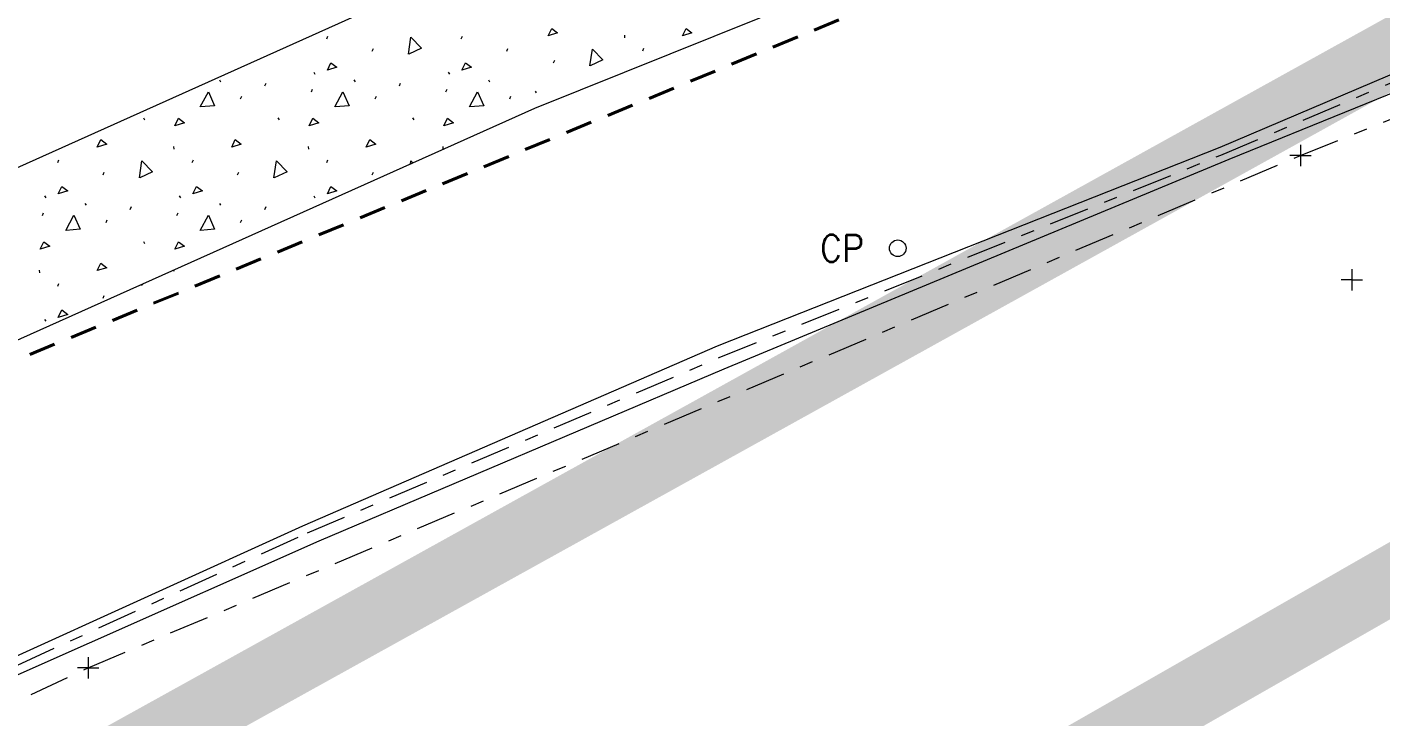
# Model space of a CAD drawing. Header units: metres. Extents: x -703672 to 3951284, y -4124475 to 4104628.
# Drawn here: x 327476.1 to 327516.36, y 4104354.27 to 4104374.79 of the extents above; entities that cross this region are included whole.
import ezdxf
from ezdxf.enums import TextEntityAlignment as Align

# ---------------------------------------------------------------- set-up
doc = ezdxf.new("R2010")
doc.units = ezdxf.units.M
doc.header["$MEASUREMENT"] = 0
doc.linetypes.add('DGN Style 2', pattern=[1.3283826688107345, 0.7970296012864407, -0.5313530675242938])
doc.linetypes.add('DGN Style 7', pattern=[2.6567653376214695, 1.195544401929661, -0.5313530675242938, 0.3985148006432204, -0.5313530675242938])
for name, color, linetype, lineweight in [('C-ANNO-TEXT', 7, 'Continuous', 25), ('C-PROP-BASE', 2, 'CONLMT', 0), ('C-PROP-CONS(Alpha)', 7, 'DGN Style 2', 40), ('V-ANNO-PATT', 9, 'Continuous', 0), ('V-DTCH-CNTR', 252, 'DGN Style 7', 0), ('V-DTCH-TOP~', 252, 'Continuous', 0), ('V-POWR-POLE', 7, 'Continuous', 0), ('V-SITE-WALK', 7, 'Continuous', 0)]:
    doc.layers.add(name, color=color, linetype=linetype, lineweight=lineweight)
doc.styles.add('Style-STANDARD', font='STANDARD.shx')
doc.linetypes.add('CONLMT', pattern='A,0.10417,-0.00902625,[2,dgnlstyle-tsaec.shx,S=4.133597883597883e-05,R=0,X=0,Y=0],-0.00902625', length=0.1222225)

# ---------------------------------------------------------------- blocks, each defined once
blk = doc.blocks.new('POLE1_1')
at = {"layer": 'V-POWR-POLE', "linetype": 'ByBlock'}
blk.add_circle((6.589354597963393e-05, 6.589386612176895e-05), 0.16473379, dxfattribs=at)
blk = doc.blocks.new('NULL_70')
at = {"layer": 'V-POWR-POLE', "linetype": 'ByBlock', "xscale": 1.5, "yscale": 1.5, "zscale": 0.5}
blk.add_blockref('POLE1_1', (0, 0), dxfattribs=at)
blk = doc.blocks.new('NULL_69')
at = {"layer": 'V-POWR-POLE', "linetype": 'ByBlock'}
blk.add_blockref('NULL_70', (0, 0), dxfattribs=at)
at = {"layer": 'V-POWR-POLE', "linetype": 'ByBlock', "style": 'Style-STANDARD'}
blk.add_text('CP', height=0.8, dxfattribs=at).set_placement((-1, 0), align=Align.MIDDLE_RIGHT)
blk = doc.blocks.new('POLE1_3')
at = {"layer": 'V-POWR-POLE', "linetype": 'ByBlock'}
blk.add_circle((6.589357508346438e-05, 6.589386612176895e-05), 0.16473379, dxfattribs=at)
blk = doc.blocks.new('NULL_1848')
at = {"layer": 'V-POWR-POLE', "linetype": 'ByBlock', "xscale": 1.5, "yscale": 1.5, "zscale": 0.5}
blk.add_blockref('POLE1_3', (0, 0), dxfattribs=at)

msp = doc.modelspace()

# ---------------------------------------------------------------- linework, layer by layer
at = {"layer": 'C-ANNO-TEXT', "color": 1, "lineweight": -2, "ltscale": 0.6, "const_width": 2}
for points in [[(327467.2386248326, 4103797.2247401), (327156.8648356255, 4103761.373978369), (326979.0661552008, 4103502.615700151), (326871.4499485465, 4103518.203972804), (326865.2079128604, 4103607.054358139), (326922.9155558757, 4103790.989934454), (327072.6458671009, 4104048.19014053), (327277.7320847269, 4104241.620140299), (327549.8820684357, 4104392.415849384)], [(327554.8350382773, 4104380.16774108), (327275.3480059607, 4104220.406195212), (327093.3818080015, 4104047.583524398), (327001.8950954843, 4103885.810832099), (326940.431142319, 4103781.08774414), (326891.8948100628, 4103650.048591174), (326879.9189725379, 4103599.019840731), (326881.1756962286, 4103522.160821603), (327011.0294437818, 4103497.589092612), (327253.4385069069, 4103456.857713948), (327544.716564442, 4103334.973178718), (327826.9203376779, 4103396.417603671), (327953.6137947738, 4102865.62848762), (328093.7569675464, 4102751.786021037), (328281.8958965763, 4102788.880219985)]]:
    msp.add_lwpolyline(points, dxfattribs=at)
at = {"layer": 'C-PROP-BASE', "linetype": 'ByBlock'}
for p, q in [((327513.968934731, 4104371.291529525), (327513.968934731, 4104370.656529525)), ((327513.968934731, 4104370.973712024), (327513.651434731, 4104370.973712024)), ((327513.968934731, 4104370.973712024), (327514.2867522311, 4104370.973712024)), ((327515.4917538001, 4104367.592550484), (327515.4917538001, 4104366.957550483)), ((327515.4917538001, 4104367.274732983), (327515.1742538001, 4104367.274732983)), ((327515.4917538001, 4104367.274732983), (327515.8095713001, 4104367.274732983)), ((327477.924934731, 4104356.053529525), (327477.924934731, 4104355.418529524)), ((327477.924934731, 4104355.735712024), (327477.607434731, 4104355.735712024)), ((327477.924934731, 4104355.735712024), (327478.2427522311, 4104355.735712024))]:
    msp.add_line(p, q, dxfattribs=at)
at = {"layer": 'C-PROP-BASE', "color": 251, "linetype": 'DGN Style 7'}
msp.add_lwpolyline([(327263.0649347309, 4104223.844712024), (327317.2629347312, 4104265.886712024), (327324.1439347306, 4104267.327712024), (327346.295934731, 4104283.187712024), (327359.1729347316, 4104291.346712023), (327404.228934731, 4104316.905712025), (327431.098934731, 4104331.651712024), (327456.9859347312, 4104345.905712024), (327477.924934731, 4104355.735712023), (327513.9689347306, 4104370.973712026), (327551.2589347312, 4104385.915712024), (327568.9209347306, 4104392.436712024), (327579.5709347305, 4104394.402712024), (327583.3059347307, 4104395.516712025), (327593.9229347308, 4104399.284712024), (327608.7339347306, 4104403.544712024), (327619.4377330072, 4104406.975873606), (327628.1663090148, 4104409.771393605), (327629.4114930161, 4104410.721665605), (327667.2257650528, 4104420.453761615), (327720.4737645751, 4104433.986945492)], dxfattribs=at)
at = {"layer": 'C-PROP-CONS(Alpha)', "color": 9, "transparency": 33554661, "flags": 128}
msp.add_lwpolyline([(328051.3527000129, 4102748.37939936), (328033.3155557459, 4102763.759859016), (328008.635876491, 4102785.194791595), (328001.0587122234, 4102791.754994317), (327978.7635198684, 4102811.492673358), (327966.1439298082, 4102822.81362133), (327961.8799502737, 4102829.347595384), (327957.057644274, 4102838.760785415), (327950.9142166439, 4102852.447486374), (327944.9108842695, 4102882.46314165), (327922.9503158275, 4102979.617200589), (327922.1960612735, 4102984.074704956), (327896.895254712, 4103096.805002357), (327873.602682129, 4103197.996084934), (327970.2778919048, 4103222.03458913), (327945.2853782952, 4103305.343080384), (327930.2819876203, 4103330.564998057), (327883.5789010234, 4103409.045375251), (327883.5789010235, 4103409.045375251), (327870.9613363898, 4103413.475533437), (327831.8293273544, 4103476.306306486), (327799.6734495071, 4103521.613691107), (327806.6592676204, 4103526.955593927), (327784.9216440988, 4103571.617824119), (327626.2738909589, 4103555.289453546), (327612.5795421994, 4103537.316554541), (327610.912267143, 4103605.482858766), (327464.3899750119, 4103600.408329677), (327376.9287606052, 4103410.137822579), (327521.4700117525, 4103346.727226583), (327528.8281654069, 4103347.647212733), (327568.3287292437, 4103211.27215154), (327234.5934998402, 4103358.397358307), (327245.9429127203, 4103450.162797557), (327247.4057606828, 4103462.282137395), (327240.1466832621, 4103465.304146356), (327209.4846702361, 4103470.912804143), (327163.5775247305, 4103479.173001934), (327097.1773292364, 4103490.791457197), (327094.8037589096, 4103490.336329404), (327087.5669605479, 4103491.465917642), (327077.449539086, 4103494.95888159), (327074.0302851388, 4103496.139353393), (327072.3445527111, 4103496.70369043), (327040.4265800085, 4103507.290822693), (327024.6254833043, 4103509.746641063), (327005.0554566061, 4103511.621346213), (326997.3663593705, 4103513.401218432), (326987.1858611336, 4103509.176851866), (326924.9401869376, 4103516.679666858), (326868.1898380349, 4103514.452095245, -0.4874798272826256), (326842.7291952347, 4103544.504835935), (326855.8128268328, 4103607.653487044), (326872.3549334486, 4103674.829124694), (326885.7849688843, 4103716.963841686), (326897.1820855098, 4103756.392376348), (326911.8079730987, 4103792.562866542), (326942.7784593481, 4103859.495280759), (326985.0309523789, 4103937.170100313), (327038.3759761521, 4104017.339902852), (327049.9699591843, 4104031.93014326), (327093.2772874826, 4104085.216318096), (327121.0561478767, 4104115.05712215), (327147.4927338528, 4104141.109056442), (327201.0579048989, 4104189.950156559), (327247.8236230445, 4104227.241544621), (327274.2756034104, 4104246.458416275), (327310.9052788371, 4104272.189052842), (327338.7507480193, 4104290.682435896), (327394.3822770293, 4104323.718145463), (327454.7797406209, 4104356.193582261), (327554.8217139727, 4104397.588329164), (327560.1573850386, 4104391.696800068), (327629.8959608893, 4104414.015198105), (327759.0313031515, 4104448.398455133), (327757.2739255879, 4104455.165774307), (328107.0540342975, 4104542.510103815), (328119.3380608568, 4104542.510103815), (328124.6483431717, 4104536.17317302), (328129.4254646109, 4104518.549251009), (328131.921990407, 4104503.029638088), (328135.078302787, 4104500.213224401), (328154.085317786, 4104500.667789092), (328149.8985258908, 4104547.783738694), (328149.7745655841, 4104555.824714896), (328168.0966631506, 4104560.116307975), (328180.1971601305, 4104561.571233069), (328186.8764764442, 4104562.389659171), (328203.8937110046, 4104564.517264253), (328194.5649608789, 4104557.623580912), (328191.4437345657, 4104556.202444898), (328187.3603782359, 4104545.719257489), (328182.8253075863, 4104532.763466077), (328181.3393865761, 4104525.839460123), (328180.4385673145, 4104514.508980992), (328180.3416913476, 4104501.519693172), (328182.9952471908, 4104464.369911368), (328121.0450735461, 4104464.115166628), (328089.3117504606, 4104492.939601823), (327768.6929376793, 4104411.193379837), (327762.394272341, 4104435.44831491), (327630.6153729495, 4104402.081270727), (327568.961239384, 4104381.975780278), (327586.7809209799, 4104362.299684941), (327579.7950375145, 4104360.190021981), (327526.9949811692, 4104339.560635842), (327472.178603134, 4104315.449356015), (327377.0616109308, 4104262.394203749), (327337.8150383515, 4104235.453131521), (327331.8477650884, 4104234.203481648), (327216.3820695355, 4104145.337984444), (327178.5929724798, 4104112.042658567), (327136.6371358891, 4104068.619937841), (327133.1617217513, 4104062.073926368), (327081.9927725713, 4104002.304896605), (327197.9125123062, 4103949.973291562), (327165.5484697489, 4103878.060140899), (327236.1839484199, 4103839.517953459), (327385.373955234, 4103849.829860281), (327376.9496945368, 4103947.711745712), (327522.7087312953, 4103959.659207741), (327570.1209276664, 4103966.104005254), (327619.9429955619, 4103970.187781311), (327675.5802737248, 4103972.189662043), (327840.2462419602, 4103985.686872555), (327861.3262067086, 4103740.757760243), (327930.6420660896, 4103742.354851621), (327992.4427256854, 4103748.227855178), (328033.5029494578, 4103744.724846469), (328070.8848923553, 4103745.586155542), (328069.9830035489, 4103756.769478619), (328241.8330771768, 4103770.442215998), (328288.4642937218, 4103241.598537642), (328052.9743225681, 4103223.495877456), (328046.3409570817, 4103208.988679592), (328077.9633670195, 4102853.33535271), (328045.914018165, 4102815.224954779), (328124.4115326538, 4102748.37939936)], format="xyb", dxfattribs=at)
at = {"layer": 'V-ANNO-PATT', "linetype": 'Continuous'}
for p, q in [((327485.0154976771, 4104374.438073842, 11.91466388708208), (327485.0509977971, 4104374.518073777, 11.91470688660266)), ((327489.0154643994, 4104374.438073842, 11.93098016468869), (327489.0509645193, 4104374.518073777, 11.93102316420926)), ((327493.8620195657, 4104374.54398575, 12.75270614649634), (327493.8700238775, 4104374.465614411, 12.76873998754215)), ((327486.3651845583, 4104374.073974138, 11.92063275817927), (327486.4007846774, 4104374.153974073, 11.92067616560678)), ((327490.3651512805, 4104374.073974138, 11.93694903578588), (327490.4007513996, 4104374.153974073, 11.9369924432134)), ((327494.4096309456, 4104374.08170274, 12.87568409055918), (327494.4459563986, 4104374.160172167, 12.86214671542241)), ((327491.7595727996, 4104373.724568761, 12.79627348718401), (327491.7959980919, 4104373.803038188, 12.78274177849345)), ((327481.8221179097, 4104373.217774831, 11.90319073214125), (327481.8576173377, 4104373.164474874, 11.90340336831404)), ((327483.1733057663, 4104373.043974971, 11.90892354738708), (327483.2089058849, 4104373.123874906, 11.9089670820739)), ((327484.6258957569, 4104373.443774648, 11.91434002090263), (327484.6614951841, 4104373.390474691, 11.91455306498234)), ((327485.822084632, 4104373.217774831, 11.91950700974787), (327485.85758406, 4104373.164474874, 11.91971964592065)), ((327487.1732724886, 4104373.043974971, 11.9252398249937), (327487.2088726072, 4104373.123874906, 11.92528335968052)), ((327488.6258624792, 4104373.443774648, 11.93065629850924), (327488.6614619063, 4104373.390474691, 11.93086934258896)), ((327489.8220513542, 4104373.217774831, 11.93582328735448), (327489.8575507822, 4104373.164474874, 11.93603592352726)), ((327482.4540097276, 4104372.654275287, 11.90648540227407), (327482.4896098461, 4104372.734175222, 11.90652893696089)), ((327484.5585932785, 4104372.858475122, 11.91481034823806), (327484.5941933976, 4104372.938475057, 11.91485375566559)), ((327486.4539764498, 4104372.654275287, 11.92280167988068), (327486.4895765684, 4104372.734175222, 11.9228452145675)), ((327488.5585600007, 4104372.858475122, 11.93112662584468), (327488.5941601198, 4104372.938475057, 11.9311700332722)), ((327490.4539431721, 4104372.654275287, 11.93911795748729), (327490.4895432906, 4104372.734175222, 11.93916149217412)), ((327491.2079005439, 4104372.884749721, 12.93191180013224), (327491.2427555453, 4104372.832469465, 12.94428288549117)), ((327479.5641308198, 4104372.085975747, 11.89542051423473), (327479.5996302478, 4104372.032675791, 11.89563315040751)), ((327483.5640975421, 4104372.085975747, 11.91173679184134), (327483.5995969701, 4104372.032675791, 11.91194942801412)), ((327487.5640642644, 4104372.085975747, 11.92805306944796), (327487.5995636923, 4104372.032675791, 11.92826570562073)), ((327480.4618189292, 4104371.234076437, 11.90016641684716), (327480.4707184404, 4104371.154176502, 11.90030440074872)), ((327484.4617856515, 4104371.234076437, 11.91648269445378), (327484.4706851627, 4104371.154176502, 11.91662067835533)), ((327488.4617523737, 4104371.234076437, 11.93279897206039), (327488.4706518849, 4104371.154176502, 11.93293695596194)), ((327477.015545154, 4104370.762776819, 11.88670849306789), (327477.0510452739, 4104370.842776753, 11.88675149258847)), ((327481.0155118762, 4104370.762776819, 11.9030247706745), (327481.0510119962, 4104370.842776753, 11.90306777019508)), ((327485.0154785985, 4104370.762776819, 11.91934104828111), (327485.0509787184, 4104370.842776753, 11.91938404780169)), ((327478.3652320352, 4104370.398677113, 11.89267736416508), (327478.4008321543, 4104370.478677049, 11.89272077159259)), ((327482.3651987574, 4104370.398677113, 11.90899364177169), (327482.4007988765, 4104370.478677049, 11.90903704919921)), ((327486.3651654797, 4104370.398677113, 11.9253099193783), (327486.4007655988, 4104370.478677049, 11.92535332680582)), ((327476.6259432338, 4104369.768477624, 11.88638462688844), (327476.6615426609, 4104369.715177667, 11.88659767096816)), ((327477.8221321088, 4104369.542477807, 11.89155161573368), (327477.8576315368, 4104369.48917785, 11.89176425190646)), ((327479.1733199654, 4104369.368677948, 11.89728443097951), (327479.2089200841, 4104369.448577883, 11.89732796566633)), ((327480.625909956, 4104369.768477624, 11.90270090449505), (327480.6615093832, 4104369.715177667, 11.90291394857477)), ((327481.8220988311, 4104369.542477807, 11.9078678933403), (327481.8575982591, 4104369.48917785, 11.90808052951307)), ((327483.1732866877, 4104369.368677948, 11.91360070858612), (327483.2088868063, 4104369.448577883, 11.91364424327294)), ((327484.6258766783, 4104369.768477624, 11.91901718210166), (327484.6614761055, 4104369.715177667, 11.91923022618138)), ((327476.5586407554, 4104369.183178098, 11.88685495422388), (327476.5942408745, 4104369.263178033, 11.8868983616514)), ((327478.4540239267, 4104368.978978264, 11.89484628586649), (327478.4896240453, 4104369.058878199, 11.89488982055332)), ((327480.5586074776, 4104369.183178098, 11.90317123183049), (327480.5942075967, 4104369.263178033, 11.90321463925801)), ((327482.4539906489, 4104368.978978264, 11.91116256347311), (327482.4895907675, 4104369.058878199, 11.91120609815992)), ((327479.5641117412, 4104368.410678723, 11.90009767543376), (327479.5996111692, 4104368.357378767, 11.90031031160654)), ((327476.4618331284, 4104367.558779413, 11.88852730043959), (327476.4707326395, 4104367.478879478, 11.88866528434114)), ((327480.4617998506, 4104367.558779413, 11.9048435780462), (327480.4646235183, 4104367.533428485, 11.90488735805668)), ((327477.0155260753, 4104367.087479795, 11.89138565426693), (327477.0510261953, 4104367.16747973, 11.8914286537875)), ((327478.3652129565, 4104366.72338009, 11.89735452536411), (327478.4008130756, 4104366.803380025, 11.89739793279163)), ((327476.6259241551, 4104366.093180601, 11.89106178808748), (327476.6615235823, 4104366.039880643, 11.89127483216719))]:
    msp.add_line(p, q, dxfattribs=at)
at = {"layer": 'V-ANNO-PATT', "linetype": 'Continuous', "extrusion": (-0.05558034816409941, 0.1946748328954736, 0.9792918535018441), "flags": 128}
for points, elevation in [([(-1441697.83564023, -3776897.527189496), (-1441698.000018961, -3776897.71050857), (-1441698.133239566, -3776897.532924023), (-1441697.83564023, -3776897.527189496)], 780828.6942394488), ([(-1441701.675770147, -3776896.407635027), (-1441701.84014888, -3776896.590954098), (-1441701.973369484, -3776896.413369553), (-1441701.675770147, -3776896.407635027)], 780828.6942394485)]:
    msp.add_lwpolyline(points, dxfattribs=dict(at, elevation=elevation))
at = {"layer": 'V-ANNO-PATT', "linetype": 'Continuous', "extrusion": (-0.004079066098223507, 0.001272603625947137, 0.9999908708082179), "flags": 128}
for points, elevation in [([(327484.7697070713, 4104372.343439088), (327484.8401070714, 4104372.85093909), (327485.1581070714, 4104372.52253909), (327484.7780070713, 4104372.346439088)], 3899.32332286057), ([(327476.7697070715, 4104368.668139088), (327476.8401070716, 4104369.175639089), (327477.1581070715, 4104368.847239088), (327476.7780070715, 4104368.671139088)], 3899.323322860571), ([(327480.7697070716, 4104368.668139089), (327480.8401070716, 4104369.175639091), (327481.1581070715, 4104368.847239089), (327480.7780070713, 4104368.671139088)], 3899.323322860572)]:
    msp.add_lwpolyline(points, dxfattribs=dict(at, elevation=elevation))
at = {"layer": 'V-ANNO-PATT', "linetype": 'Continuous', "extrusion": (-0.05558034817150465, 0.1946748325785694, 0.9792918535644215), "elevation": 780828.6929363301, "flags": 128}
msp.add_lwpolyline([(-1441698.787775796, -3776896.298284725), (-1441698.997405556, -3776896.765797046), (-1441699.210780463, -3776896.361517802), (-1441698.796583731, -3776896.298841747)], dxfattribs=at)
at = {"layer": 'V-ANNO-PATT', "linetype": 'Continuous', "extrusion": (-0.004079066100451521, 0.001272603629507434, 0.9999908708082043), "flags": 128}
for points, elevation in [([(327482.3573070682, 4104371.866939079), (327482.4639070682, 4104372.088939077), (327482.641507068, 4104371.955739075), (327482.3573070682, 4104371.866939079)], 3899.323336743724), ([(327486.3573070682, 4104371.866939077), (327486.4639070682, 4104372.088939077), (327486.6415070681, 4104371.955739076), (327486.3573070682, 4104371.866939077)], 3899.323336743715), ([(327474.3573070682, 4104368.191639076), (327474.4639070682, 4104368.413639077), (327474.6415070681, 4104368.280439078), (327474.3573070682, 4104368.191639076)], 3899.323336743727), ([(327478.357307068, 4104368.191639077), (327478.463907068, 4104368.413639078), (327478.641507068, 4104368.280439079), (327478.357307068, 4104368.191639077)], 3899.32333674372), ([(327482.3573070681, 4104368.191639078), (327482.4639070681, 4104368.413639076), (327482.641507068, 4104368.280439078), (327482.3573070681, 4104368.191639078)], 3899.323336743712), ([(327474.3573070681, 4104364.516339077), (327474.463907068, 4104364.738339076), (327474.6415070682, 4104364.605139079), (327474.3573070681, 4104364.516339077)], 3899.323336743719)]:
    msp.add_lwpolyline(points, dxfattribs=dict(at, elevation=elevation))
at = {"layer": 'V-ANNO-PATT', "linetype": 'Continuous', "extrusion": (-0.004079066099909072, 0.001272603626810253, 0.9999908708082099), "flags": 128}
for points, elevation in [([(327478.5793070694, 4104370.775839088), (327478.8191070692, 4104371.228639088), (327479.0056070693, 4104370.81133909), (327478.5882070694, 4104370.775839088)], 3899.323325851133), ([(327482.5793070692, 4104370.775839088), (327482.819107069, 4104371.228639089), (327483.0056070692, 4104370.811339091), (327482.5882070692, 4104370.775839088)], 3899.323325851129), ([(327486.5793070692, 4104370.775839088), (327486.8191070691, 4104371.228639089), (327487.0056070692, 4104370.811339089), (327486.5882070691, 4104370.775839088)], 3899.323325851122), ([(327474.5793070691, 4104367.10053909), (327474.8191070692, 4104367.553339087), (327475.0056070692, 4104367.136039089), (327474.5882070691, 4104367.10053909)], 3899.323325851142), ([(327478.5793070692, 4104367.10053909), (327478.8191070694, 4104367.553339087), (327479.0056070692, 4104367.136039089), (327478.5882070692, 4104367.100539088)], 3899.323325851133)]:
    msp.add_lwpolyline(points, dxfattribs=dict(at, elevation=elevation))
at = {"layer": 'V-ANNO-PATT', "linetype": 'Continuous', "extrusion": (-0.004079066100181867, 0.001272603629856049, 0.9999908708082049), "flags": 128}
for points, elevation in [([(327477.8206070683, 4104370.216339072), (327477.9271070682, 4104370.438339072), (327478.1047070686, 4104370.305139074), (327477.8206070683, 4104370.216339072)], 3899.32333826288), ([(327481.8206070684, 4104370.216339073), (327481.9271070683, 4104370.438339073), (327482.1047070684, 4104370.305139075), (327481.8206070684, 4104370.216339073)], 3899.323338262875), ([(327485.8206070685, 4104370.216339073), (327485.9271070685, 4104370.438339073), (327486.1047070685, 4104370.305139075), (327485.8206070685, 4104370.216339073)], 3899.323338262867), ([(327473.8206070682, 4104366.541039073), (327473.9271070686, 4104366.763039071), (327474.1047070683, 4104366.629839073), (327473.8206070682, 4104366.541039073)], 3899.323338262876), ([(327477.8206070685, 4104366.541039071), (327477.9271070685, 4104366.763039072), (327478.1047070684, 4104366.629839073), (327477.8206070685, 4104366.541039071)], 3899.32333826287)]:
    msp.add_lwpolyline(points, dxfattribs=dict(at, elevation=elevation))
at = {"layer": 'V-ANNO-PATT', "linetype": 'Continuous', "extrusion": (-0.004079066100184278, 0.001272603629863761, 0.9999908708082049), "flags": 128}
for points, elevation in [([(327475.5135070687, 4104369.581539076), (327475.6200070687, 4104369.803539075), (327475.7976070686, 4104369.670339078), (327475.5135070687, 4104369.581539076)], 3899.323338293746), ([(327479.5135070688, 4104369.581539076), (327479.6200070687, 4104369.803539076), (327479.7976070687, 4104369.670339078), (327479.5135070688, 4104369.581539076)], 3899.323338293741), ([(327483.5135070686, 4104369.581539077), (327483.6200070686, 4104369.803539075), (327483.7976070687, 4104369.670339077), (327483.5135070686, 4104369.581539077)], 3899.323338293734), ([(327475.5135070685, 4104365.906239075), (327475.6200070684, 4104366.128239076), (327475.7976070686, 4104365.995039077), (327475.5135070685, 4104365.906239075)], 3899.323338293733)]:
    msp.add_lwpolyline(points, dxfattribs=dict(at, elevation=elevation))
at = {"layer": 'V-ANNO-PATT', "linetype": 'Continuous', "extrusion": (-0.004079066101867232, 0.001272603629121295, 0.9999908708081988), "elevation": 3899.323334695221, "flags": 128}
msp.add_lwpolyline([(327484.8248597003, 4104369.06572376), (327484.8401070668, 4104369.17563908), (327484.9095723496, 4104369.103901975)], dxfattribs=at)
at = {"layer": 'V-ANNO-PATT', "linetype": 'Continuous', "extrusion": (-0.004079066081428608, 0.001272603627515939, 0.9999908708082843), "elevation": 3899.323334799507, "flags": 128}
msp.add_lwpolyline([(327476.8351980707, 4104365.464950875), (327476.8401070935, 4104365.500339073), (327476.8624720482, 4104365.477242686)], dxfattribs=at)
at = {"layer": 'V-DTCH-CNTR'}
msp.add_polyline3d([(327418.4706795096, 4104326.45306066, 7.38020229262991), (327428.9253132511, 4104332.141935452, 7.633499214929593), (327443.7676616226, 4104340.040269974, 7.439278314293531), (327458.8115465615, 4104348.002235413, 7.358978811342588), (327470.9857904799, 4104353.614381012, 7.352012597327622), (327484.4427343439, 4104359.748059304, 7.441092287133856), (327496.679983031, 4104364.959000974, 7.390533269240571), (327511.5984774863, 4104370.981058912, 7.464600404923559), (327522.8840216115, 4104375.786743388, 7.587512828973757), (327538.1076923591, 4104381.820862406, 7.847630369871858)], dxfattribs=at)
msp.add_polyline3d([(327418.4706795096, 4104326.45306066, 7.38020229262991), (327428.9253132511, 4104332.141935452, 7.633499214929593), (327443.7676616226, 4104340.040269974, 7.439278314293531), (327458.8115465615, 4104348.002235413, 7.358978811342588), (327470.9857904799, 4104353.614381012, 7.352012597327622), (327484.4427343439, 4104359.748059304, 7.441092287133856), (327496.679983031, 4104364.959000974, 7.390533269240571), (327511.5984774863, 4104370.981058912, 7.464600404923559), (327522.8840216115, 4104375.786743388, 7.587512828973757), (327538.1076923591, 4104381.820862406, 7.847630369871858)], dxfattribs=at)
at = {"layer": 'V-DTCH-TOP~'}
for points in [[(327418.4995352632, 4104326.680950844, 7.82981116673151), (327428.8380831756, 4104332.186857169, 7.882475199376586), (327443.5478035379, 4104340.209837399, 7.889757681781731), (327458.6482675851, 4104348.215064591, 7.87424444229098), (327470.8255220834, 4104353.829159425, 7.88612192145952), (327484.3005561751, 4104359.952250601, 7.891749061788111), (327496.6325565194, 4104365.307077452, 7.886737733221324), (327511.5791691318, 4104371.219559618, 7.894030898769543), (327522.93932672, 4104376.06294121, 7.923019541056881), (327537.9415176119, 4104382.16618972, 7.881930910367387)], [(327418.4995352632, 4104326.680950844, 7.82981116673151), (327428.8380831756, 4104332.186857169, 7.882475199376586), (327443.5478035379, 4104340.209837399, 7.889757681781731), (327458.6482675851, 4104348.215064591, 7.87424444229098), (327470.8255220834, 4104353.829159425, 7.88612192145952), (327484.3005561751, 4104359.952250601, 7.891749061788111), (327496.6325565194, 4104365.307077452, 7.886737733221324), (327511.5791691318, 4104371.219559618, 7.894030898769543), (327522.93932672, 4104376.06294121, 7.923019541056881), (327537.9415176119, 4104382.16618972, 7.881930910367387)], [(327418.886920101, 4104326.28261227, 7.82919908094221), (327429.0615909337, 4104331.757041412, 7.885389945621966), (327444.0325283131, 4104339.777016723, 7.855693248536966), (327458.9374288887, 4104347.756524167, 7.845193503456052), (327471.1240432606, 4104353.439732163, 7.819124792689585), (327484.7902671827, 4104359.510639882, 7.830784582354191), (327496.8282802093, 4104364.629919698, 7.87612077931297), (327511.839726263, 4104370.860196603, 7.873661048444163), (327523.1126699205, 4104375.436614814, 7.82944570935986), (327538.2472331353, 4104381.469484918, 7.849478099257972)], [(327418.886920101, 4104326.28261227, 7.82919908094221), (327429.0615909337, 4104331.757041412, 7.885389945621966), (327444.0325283131, 4104339.777016723, 7.855693248536966), (327458.9374288887, 4104347.756524167, 7.845193503456052), (327471.1240432606, 4104353.439732163, 7.819124792689585), (327484.7902671827, 4104359.510639882, 7.830784582354191), (327496.8282802093, 4104364.629919698, 7.87612077931297), (327511.839726263, 4104370.860196603, 7.873661048444163), (327523.1126699205, 4104375.436614814, 7.82944570935986), (327538.2472331353, 4104381.469484918, 7.849478099257972)]]:
    msp.add_polyline3d(points, dxfattribs=at)
at = {"layer": 'V-SITE-WALK', "linetype": 'Continuous'}
for points in [[(327514.5081672797, 4104395.535788699, 9.789236587384522), (327504.3640882252, 4104388.824134771, 10.95038302937817), (327495.6842518656, 4104382.683563968, 11.68130591618147), (327489.4155069198, 4104376.718420131, 11.90276404600661), (327471.713247569, 4104368.7718658, 11.8078207588718), (327454.487389299, 4104360.620937622, 11.809013137021), (327433.945856176, 4104350.39517087, 11.75582169788552), (327413.9797527348, 4104340.095760058, 11.66170823326249), (327392.913427191, 4104328.83491077, 11.5975755892517), (327376.424522472, 4104319.496742774, 11.59044224208826), (327363.7551010001, 4104312.030275358, 11.54461838960715), (327346.0706516634, 4104301.170310798, 11.7096586012763), (327332.4007981044, 4104292.629506277, 11.69851973877699), (327319.9437538099, 4104284.375491809, 11.71219129887709)], [(327514.5081672797, 4104395.535788699, 9.789236587384522), (327504.3640882252, 4104388.824134771, 10.95038302937817), (327495.6842518656, 4104382.683563968, 11.68130591618147), (327489.4155069198, 4104376.718420131, 11.90276404600661), (327471.713247569, 4104368.7718658, 11.8078207588718), (327454.487389299, 4104360.620937622, 11.809013137021), (327433.945856176, 4104350.39517087, 11.75582169788552), (327413.9797527348, 4104340.095760058, 11.66170823326249), (327392.913427191, 4104328.83491077, 11.5975755892517), (327376.424522472, 4104319.496742774, 11.59044224208826), (327363.7551010001, 4104312.030275358, 11.54461838960715), (327346.0706516634, 4104301.170310798, 11.7096586012763), (327332.4007981044, 4104292.629506277, 11.69851973877699), (327319.9437538099, 4104284.375491809, 11.71219129887709)], [(327545.982681912, 4104393.940088517, 11.67637658749315), (327536.2108901972, 4104390.709837175, 11.6642067897085), (327526.4064770713, 4104386.991716898, 11.80081985712484), (327514.0983269581, 4104381.784932111, 11.79460764814733), (327503.214383302, 4104377.202140615, 11.89962818003781), (327491.1906537728, 4104372.367452048, 11.94305837651516), (327474.0860457123, 4104364.703021355, 11.85995167259638), (327455.6680320942, 4104356.358155644, 11.846390348136), (327437.2100168063, 4104347.245313901, 11.73033062457425), (327415.5089606882, 4104335.560613225, 11.62711820176828), (327395.4964635685, 4104324.64722166, 11.61344137856265), (327378.2904735248, 4104315.046209942, 11.61959894985726), (327367.4140428836, 4104308.569832748, 11.55415170798546), (327348.1688979742, 4104296.804120279, 11.6834067257611), (327335.4485279538, 4104288.65793826, 11.78309237329125), (327312.6652009277, 4104273.557582197, 11.76644785647629), (327296.7583858635, 4104262.4884716, 11.66220494407354), (327281.1715328367, 4104251.542797351, 11.70826116587449), (327264.7607982813, 4104239.508584395, 11.87480567491913), (327255.8380202305, 4104231.94168125, 11.8722496189306), (327252.4051326737, 4104228.222881272, 11.78452550723981)], [(327545.982681912, 4104393.940088517, 11.67637658749315), (327536.2108901972, 4104390.709837175, 11.6642067897085), (327526.4064770713, 4104386.991716898, 11.80081985712484), (327514.0983269581, 4104381.784932111, 11.79460764814733), (327503.214383302, 4104377.202140615, 11.89962818003781), (327491.1906537728, 4104372.367452048, 11.94305837651516), (327474.0860457123, 4104364.703021355, 11.85995167259638), (327455.6680320942, 4104356.358155644, 11.846390348136), (327437.2100168063, 4104347.245313901, 11.73033062457425), (327415.5089606882, 4104335.560613225, 11.62711820176828), (327395.4964635685, 4104324.64722166, 11.61344137856265), (327378.2904735248, 4104315.046209942, 11.61959894985726), (327367.4140428836, 4104308.569832748, 11.55415170798546), (327348.1688979742, 4104296.804120279, 11.6834067257611), (327335.4485279538, 4104288.65793826, 11.78309237329125), (327312.6652009277, 4104273.557582197, 11.76644785647629), (327296.7583858635, 4104262.4884716, 11.66220494407354), (327281.1715328367, 4104251.542797351, 11.70826116587449), (327264.7607982813, 4104239.508584395, 11.87480567491913), (327255.8380202305, 4104231.94168125, 11.8722496189306), (327252.4051326737, 4104228.222881272, 11.78452550723981)]]:
    msp.add_polyline3d(points, dxfattribs=at)

# ---------------------------------------------------------------- block references
at = {"layer": 'V-POWR-POLE'}
for name in ['NULL_69', 'NULL_1848']:
    msp.add_blockref(name, (327501.9901774054, 4104368.210478477, 8.66115983017501), dxfattribs=at)

# ---------------------------------------------------------------- texts
at = {"layer": 'V-POWR-POLE', "style": 'Style-STANDARD'}
msp.add_text('CP', height=0.8, dxfattribs=at).set_placement((327500.9901774054, 4104368.210478477, 8.66115983017501), align=Align.MIDDLE_RIGHT)

doc.saveas('drawing.dxf')
